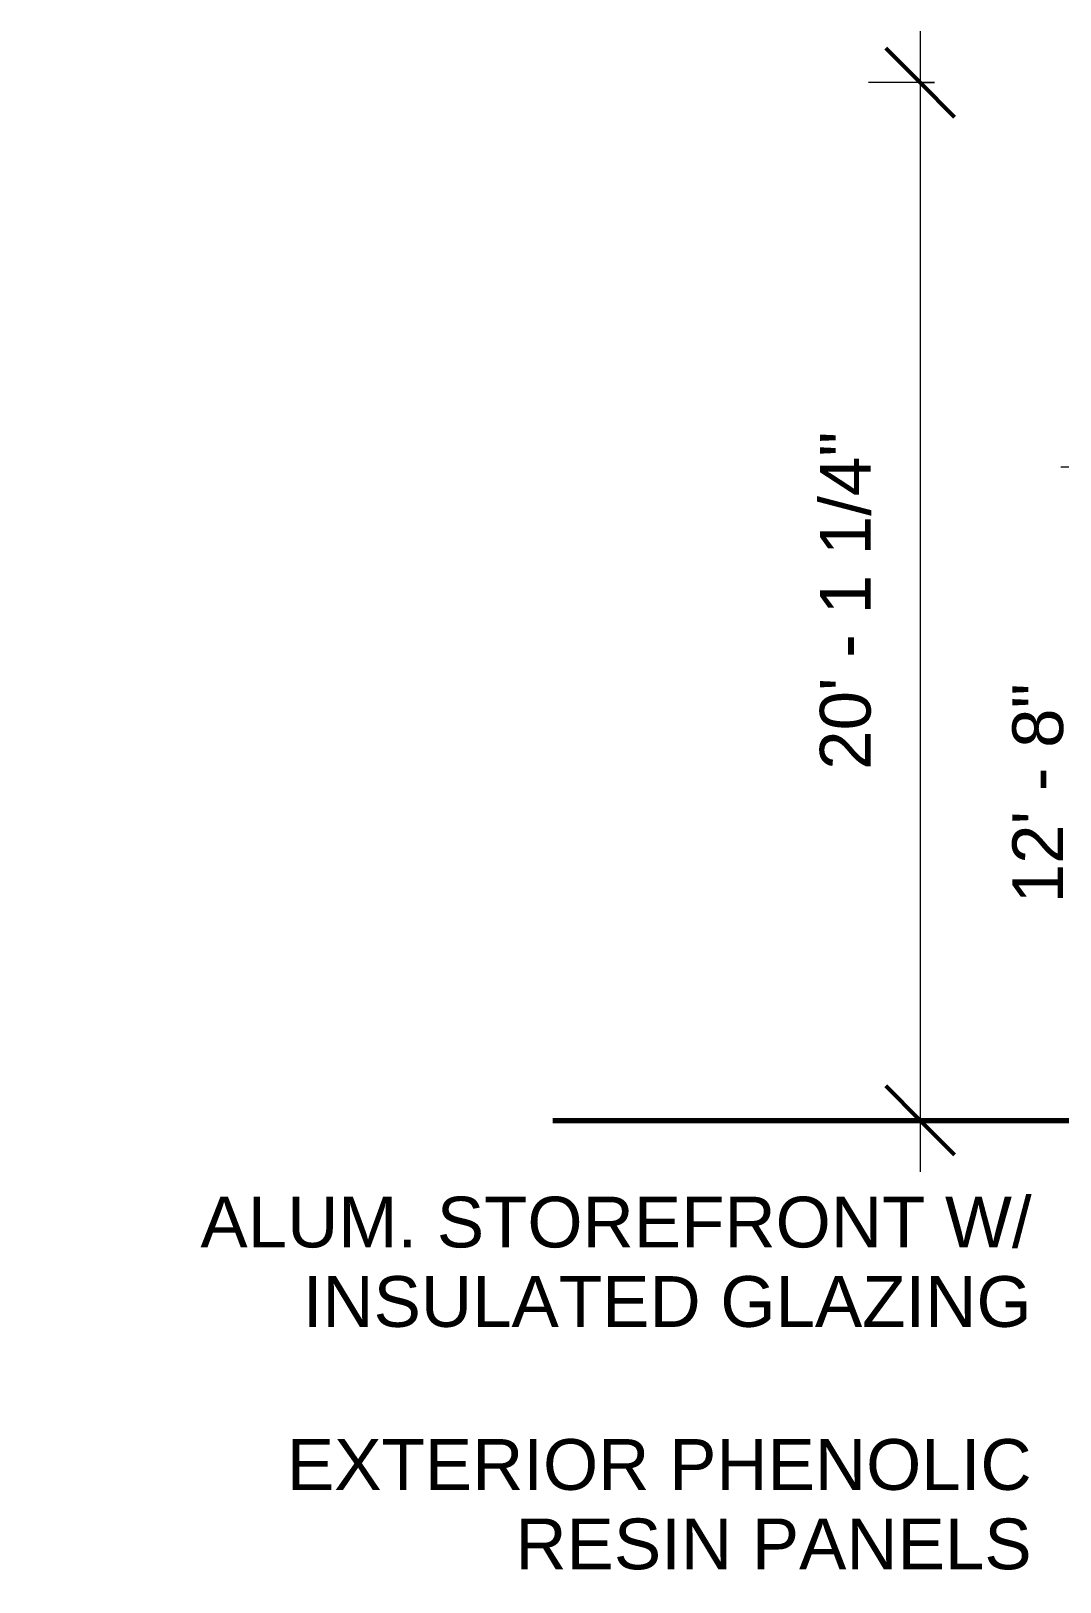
# Model space of a CAD drawing. Header units: inches. Extents: x 20478 to 36715, y -248 to 750.
# Drawn here: x 28841.3 to 29080.5, y -107.3 to 253.3 of the extents above; entities that cross this region are included whole.
import ezdxf

# ---------------------------------------------------------------- set-up
doc = ezdxf.new("R2010")
doc.units = ezdxf.units.IN
doc.header["$MEASUREMENT"] = 0
for name, color, linetype, lineweight in [('A-ANNO-DIMS', 211, 'Continuous', 9), ('A-ANNO-DIMS-128', 211, 'Continuous', 9), ('C-TOPO', 7, 'Continuous', 9), ('G-ANNO-TEXT', 231, 'Continuous', 9)]:
    doc.layers.add(name, color=color, linetype=linetype, lineweight=lineweight)
doc.styles.add('Arial_1', font='arial.ttf', dxfattribs={"height": 11.802395})
doc.dimstyles.new('Linear_-_3_32__Arial', dxfattribs={"dimscale": 12, "dimtxt": 12, "dimasz": 1.333333, "dimexe": 1, "dimexo": 0.666667, "dimgap": 0.666667, "dimtad": 1, "dimrnd": 0.25, "dimzin": 1, "dimdsep": 46, "dimlunit": 4, "dimtxsty": 'Arial_1', "dimblk1": 'OBLIQUE', "dimblk2": 'OBLIQUE', "dimsah": 1, "dimcen": 0.09, "dimdle": 1, "dimazin": 0, "dimtfac": 1, "dimtdec": 4, "dimtix": 1, "dimtmove": 0, "dimatfit": 3, "dimfxl": 1, "dimtvp": 1, "dimtfill": 1, "dimfrac": 2, "dimtolj": 1, "dimtzin": 0, "dimarcsym": 2})

# ---------------------------------------------------------------- blocks, each defined once
blk = doc.blocks.new('DIMBLOCK4-Elevation - East')
at = {"layer": 'A-ANNO-DIMS-128'}
for p, q in [((29092.72, 163.88), (29092.72, -12)), ((29107.67, 151.88), (29080.72, 151.88)), ((29092.72, 151.88), (29107.67, 151.88)), ((29096.03, 0), (29080.72, 0)), ((29092.72, 0), (29096.03, 0))]:
    blk.add_line(p, q, dxfattribs=at)
at = {"layer": 'A-ANNO-DIMS-128', "lineweight": 50}
for p, q in [((29092.72, 151.88), (29084.72, 159.88)), ((29092.72, 151.88), (29100.72, 143.88)), ((29092.72, 0), (29084.72, 8)), ((29092.72, 0), (29100.72, -8))]:
    blk.add_line(p, q, dxfattribs=at)
at = {"layer": 'A-ANNO-DIMS-128', "color": 0, "insert": (29069.41, 50.46), "char_height": 11.802, "width": 61.1446, "attachment_point": 1, "rotation": 90, "line_spacing_factor": 0.938532, "style": 'Arial_1', "bg_fill": 3, "box_fill_scale": 1.25, "bg_fill_color": 0, "bg_fill_transparency": 0}
blk.add_mtext('12\' - 8"', dxfattribs=at)
blk = doc.blocks.new('_Oblique')
at = {"color": 0, "linetype": 'ByBlock', "lineweight": -2}
blk.add_line((-0.5, -0.5), (0.5, 0.5), dxfattribs=at)
blk = doc.blocks.new('DIMBLOCK5-Elevation - East')
at = {"layer": 'A-ANNO-DIMS-128'}
for p, q in [((29047.97, 253.25), (29047.97, -12)), ((29051.28, 241.25), (29035.97, 241.25)), ((29047.97, 241.25), (29051.28, 241.25)), ((29051.28, 0), (29035.97, 0)), ((29047.97, 0), (29051.28, 0))]:
    blk.add_line(p, q, dxfattribs=at)
at = {"layer": 'A-ANNO-DIMS-128', "lineweight": 50}
for p, q in [((29047.97, 241.25), (29039.97, 249.25)), ((29047.97, 241.25), (29055.97, 233.25)), ((29047.97, 0), (29039.97, 8)), ((29047.97, 0), (29055.97, -8))]:
    blk.add_line(p, q, dxfattribs=at)
at = {"layer": 'A-ANNO-DIMS-128', "color": 0, "insert": (29024.66, 81.49), "char_height": 11.8024, "width": 93.9323, "attachment_point": 1, "rotation": 90, "line_spacing_factor": 0.938532, "style": 'Arial_1', "bg_fill": 3, "box_fill_scale": 1.25, "bg_fill_color": 0, "bg_fill_transparency": 0}
blk.add_mtext('20\' - 1 1/4"', dxfattribs=at)

msp = doc.modelspace()

# ---------------------------------------------------------------- linework, layer by layer
at = {"layer": 'C-TOPO', "lineweight": 70}
msp.add_line((28962.582, 0), (29163.274, 0), dxfattribs=at)
at = {"layer": 'C-TOPO'}
msp.add_line((28962.582, 0), (29163.273, 0), dxfattribs=at)

# ---------------------------------------------------------------- texts
at = {"layer": 'G-ANNO-TEXT', "color": 145, "char_height": 11.8024, "attachment_point": 3, "line_spacing_factor": 0.938532, "style": 'Arial_1', "bg_fill": 3, "box_fill_scale": 1.25, "bg_fill_color": 0, "bg_fill_transparency": 0}
for s, insert, width in [('ALUM. STOREFRONT W/\\PINSULATED GLAZING', (29073.892, -17.739), 229.68), ('EXTERIOR PHENOLIC\\PRESIN PANELS', (29073.892, -74.092), 205.92)]:
    msp.add_mtext(s, dxfattribs=dict(at, insert=insert, width=width))

# ---------------------------------------------------------------- next in the draw order: dimensions: what is measured, and where the dimension line sits
at = {"layer": 'A-ANNO-DIMS'}
for base, p1, p2, override, picture, middle in [((29047.967, 0), (29059.281, 241.25), (29059.281, 0), {"dimpost": '<>', "dimfxl": 241.25}, 'DIMBLOCK5-Elevation - East', (29033.865, 120.625)), ((29092.72, 0), (29115.668, 151.877), (29104.034, 0), {"dimpost": '<>', "dimfxl": 152.321526}, 'DIMBLOCK4-Elevation - East', (29078.694, 75.938))]:
    dim = msp.add_linear_dim(base=base, p1=p1, p2=p2, angle=90, dimstyle='Linear_-_3_32__Arial', override=override, dxfattribs=at)
    dim.commit()
    dim.dimension.update_dxf_attribs({"geometry": picture, "text_midpoint": middle})

doc.saveas('drawing.dxf')
